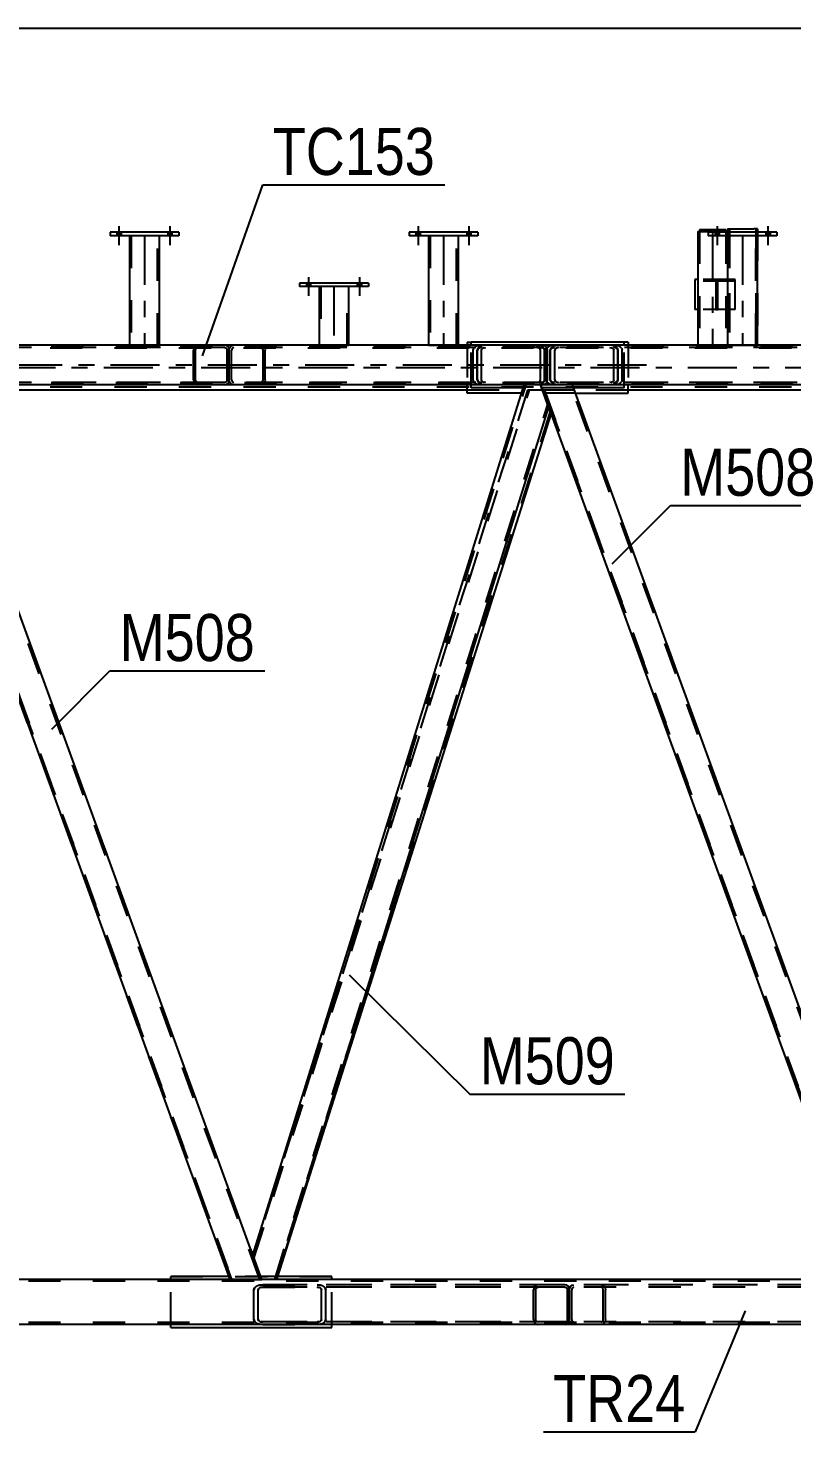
# Model space of a CAD drawing. Header units: millimetres. Extents: x -808 to 381, y -747 to 94.
# Drawn here: x 33.7 to 80.1, y -64.9 to 20.5 of the extents above; entities that cross this region are included whole.
import ezdxf

# ---------------------------------------------------------------- set-up
doc = ezdxf.new("R2010")
doc.units = ezdxf.units.MM
doc.linetypes.add('DXK_LINE_DOT2', pattern=[3.9198, 1.9599, -1.9599])
doc.linetypes.add('DXK_LINE_DOT3', pattern=[5.9187, 2.979, -0.9799, 0.9799, -0.9799])
doc.styles.add('Arial Narrow', font='ARIALN.TTF', dxfattribs={"height": 0.2})

# ---------------------------------------------------------------- blocks, each defined once
blk = doc.blocks.new('Part-232923327-56430 - 56149')
at = {"color": 2, "linetype": 'Continuous'}
for p, q in [((47.352, -54.139), (63.853, -1.2)), ((64.847, -1.2), (65.214, -2.21)), ((48.796, -55.616), (65.337, -2.548)), ((65.337, -2.548), (65.214, -2.21)), ((47.89, -55.616), (47.352, -54.139))]:
    blk.add_line(p, q, dxfattribs=at)
at = {"color": 7, "linetype": 'DXK_LINE_DOT2'}
for p, q in [((47.414, -54.308), (63.967, -1.2)), ((64.847, -1.2), (63.853, -1.2)), ((48.682, -55.616), (65.276, -2.379)), ((65.337, -2.548), (65.261, -2.34)), ((48.796, -55.616), (47.89, -55.616))]:
    blk.add_line(p, q, dxfattribs=at)
blk = doc.blocks.new('Part-232923327-142300 - 56149')
at = {"color": 2, "linetype": 'Continuous'}
for p, q in [((42.85, 8.074), (38.668, 8.074)), ((38.668, 8.074), (38.668, 7.856)), ((42.85, 7.856), (38.668, 7.856)), ((42.85, 8.074), (42.85, 7.856))]:
    blk.add_line(p, q, dxfattribs=at)
blk = doc.blocks.new('Part-232923327-56379 - 56149')
at = {"color": 7, "linetype": 'DXK_LINE_DOT2'}
for p, q in [((65.228, 1.022), (65.188, 0.91)), ((65.188, -0.908), (65.188, 0.91)), ((65.453, 0.91), (65.473, 0.966)), ((65.453, -0.908), (65.453, 0.91)), ((65.705, 1.2), (65.515, 1.179)), ((65.616, 1.045), (65.717, 1.056)), ((65.717, 1.201), (65.705, 1.2)), ((69.919, 1.201), (65.717, 1.201)), ((103.273, 1.056), (65.717, 1.056)), ((69.19, 1.183), (69.026, 1.201)), ((69.026, 1.056), (69.127, 1.045)), ((69.229, 1.179), (69.19, 1.183)), ((69.271, 0.966), (69.291, 0.91)), ((69.291, -0.908), (69.291, 0.91)), ((69.555, 0.91), (69.515, 1.022)), ((69.555, -0.908), (69.555, 0.91)), ((78.031, 1.201), (76.213, 1.201)), ((103.273, 1.201), (84.884, 1.201)), ((99.435, 0.91), (99.475, 1.022)), ((99.435, -0.908), (99.435, 0.91)), ((99.72, 0.966), (99.7, 0.91)), ((99.7, -0.908), (99.7, 0.91)), ((99.762, 1.179), (99.964, 1.201)), ((99.964, 1.056), (99.863, 1.045)), ((103.273, 1.201), (103.437, 1.183)), ((103.374, 1.045), (103.273, 1.056)), ((103.437, 1.183), (103.475, 1.179)), ((103.537, 0.91), (103.517, 0.966)), ((103.537, -0.908), (103.537, 0.91)), ((103.762, 1.022), (103.802, 0.91)), ((103.802, -0.908), (103.802, 0.91)), ((65.188, -0.908), (65.228, -1.019)), ((65.473, -0.963), (65.453, -0.908)), ((65.515, -1.177), (65.717, -1.199)), ((65.717, -1.053), (65.616, -1.042)), ((103.273, -1.053), (65.717, -1.053)), ((103.273, -1.199), (65.717, -1.199)), ((69.127, -1.042), (69.026, -1.053)), ((69.026, -1.199), (69.229, -1.177)), ((69.291, -0.908), (69.271, -0.963)), ((69.515, -1.019), (69.555, -0.908)), ((99.475, -1.019), (99.435, -0.908)), ((99.7, -0.908), (99.72, -0.963)), ((99.964, -1.199), (99.762, -1.177)), ((99.863, -1.042), (99.964, -1.053)), ((103.273, -1.053), (103.374, -1.042)), ((103.475, -1.177), (103.273, -1.199)), ((103.517, -0.963), (103.537, -0.908)), ((103.802, -0.908), (103.762, -1.019))]:
    blk.add_line(p, q, dxfattribs=at)
at = {"color": 2, "linetype": 'Continuous'}
for p, q in [((76.213, 1.201), (69.919, 1.201)), ((84.884, 1.201), (78.031, 1.201))]:
    blk.add_line(p, q, dxfattribs=at)
at = {"color": 7, "linetype": 'DXK_LINE_DOT2'}
for centre, radius, start, end in [((65.597, 0.691), 0.495, 99.51817, 138.06374), ((65.657, 0.801), 0.248, 99.51817, 138.06374), ((69.086, 0.801), 0.248, 41.93627, 80.48185), ((69.147, 0.691), 0.495, 41.93627, 80.48185), ((99.844, 0.691), 0.495, 99.51817, 138.06374), ((99.904, 0.801), 0.248, 99.51817, 138.06374), ((103.333, 0.801), 0.248, 41.93628, 80.48185), ((103.393, 0.691), 0.495, 41.93628, 80.48185), ((65.597, -0.688), 0.495, 221.93627, 260.48185), ((65.657, -0.798), 0.248, 221.93627, 260.48185), ((69.086, -0.798), 0.248, 279.51817, 318.06374), ((69.147, -0.688), 0.495, 279.51817, 318.06374), ((99.844, -0.688), 0.495, 221.93628, 260.48185), ((99.904, -0.798), 0.248, 221.93628, 260.48185), ((103.333, -0.798), 0.248, 279.51817, 318.06374), ((103.393, -0.688), 0.495, 279.51817, 318.06374)]:
    blk.add_arc(centre, radius, start, end, dxfattribs=at)
blk = doc.blocks.new('Part-232923327-56381 - 56149')
at = {"color": 7, "linetype": 'DXK_LINE_DOT2'}
for p, q in [((26.531, 1.022), (26.491, 0.91)), ((26.491, -0.908), (26.491, 0.91)), ((26.755, 0.91), (26.776, 0.966)), ((26.755, -0.908), (26.755, 0.91)), ((27.008, 1.2), (26.818, 1.179)), ((26.919, 1.045), (27.02, 1.056)), ((27.02, 1.201), (27.008, 1.2)), ((31.222, 1.201), (27.02, 1.201)), ((64.575, 1.056), (27.02, 1.056)), ((30.493, 1.183), (30.329, 1.201)), ((30.329, 1.056), (30.43, 1.045)), ((30.531, 1.179), (30.493, 1.183)), ((30.573, 0.966), (30.593, 0.91)), ((30.593, -0.908), (30.593, 0.91)), ((30.858, 0.91), (30.818, 1.022)), ((30.858, -0.908), (30.858, 0.91)), ((41.668, 1.201), (39.85, 1.201)), ((64.575, 1.201), (46.187, 1.201)), ((60.738, 0.91), (60.778, 1.022)), ((60.738, -0.908), (60.738, 0.91)), ((61.022, 0.966), (61.002, 0.91)), ((61.002, -0.908), (61.002, 0.91)), ((61.064, 1.179), (61.267, 1.201)), ((61.267, 1.056), (61.166, 1.045)), ((64.575, 1.201), (64.778, 1.179)), ((64.677, 1.045), (64.575, 1.056)), ((64.84, 0.91), (64.82, 0.966)), ((64.84, -0.908), (64.84, 0.91)), ((65.064, 1.022), (65.105, 0.91)), ((65.105, -0.908), (65.105, 0.91)), ((26.491, -0.908), (26.531, -1.019)), ((26.776, -0.963), (26.755, -0.908)), ((26.818, -1.177), (27.02, -1.199)), ((27.02, -1.053), (26.919, -1.042)), ((64.575, -1.053), (27.02, -1.053)), ((64.575, -1.199), (27.02, -1.199)), ((30.43, -1.042), (30.329, -1.053)), ((30.329, -1.199), (30.531, -1.177)), ((30.593, -0.908), (30.573, -0.963)), ((30.818, -1.019), (30.858, -0.908)), ((60.778, -1.019), (60.738, -0.908)), ((61.002, -0.908), (61.022, -0.963)), ((61.267, -1.199), (61.064, -1.177)), ((61.166, -1.042), (61.267, -1.053)), ((64.575, -1.053), (64.677, -1.042)), ((64.778, -1.177), (64.575, -1.199)), ((64.82, -0.963), (64.84, -0.908)), ((65.105, -0.908), (65.064, -1.019))]:
    blk.add_line(p, q, dxfattribs=at)
at = {"color": 2, "linetype": 'Continuous'}
for p, q in [((39.85, 1.201), (31.222, 1.201)), ((46.187, 1.201), (41.668, 1.201))]:
    blk.add_line(p, q, dxfattribs=at)
at = {"color": 7, "linetype": 'DXK_LINE_DOT3'}
blk.add_line((71.276, 0.001), (20.32, 0.001), dxfattribs=at)
at = {"color": 7, "linetype": 'DXK_LINE_DOT2'}
for centre, radius, start, end in [((26.899, 0.691), 0.495, 99.51817, 138.06374), ((26.96, 0.801), 0.248, 99.51817, 138.06374), ((30.389, 0.801), 0.248, 41.93627, 80.48185), ((30.449, 0.691), 0.495, 41.93627, 80.48185), ((61.146, 0.691), 0.495, 99.51817, 138.06374), ((61.207, 0.801), 0.248, 99.51817, 138.06374), ((64.636, 0.801), 0.248, 41.93628, 80.48185), ((64.696, 0.691), 0.495, 41.93628, 80.48185), ((26.899, -0.688), 0.495, 221.93627, 260.48185), ((26.96, -0.798), 0.248, 221.93627, 260.48185), ((30.389, -0.798), 0.248, 279.51817, 318.06374), ((30.449, -0.688), 0.495, 279.51817, 318.06374), ((61.146, -0.688), 0.495, 221.93628, 260.48185), ((61.207, -0.798), 0.248, 221.93628, 260.48185), ((64.636, -0.798), 0.248, 279.51817, 318.06374), ((64.696, -0.688), 0.495, 279.51817, 318.06374)]:
    blk.add_arc(centre, radius, start, end, dxfattribs=at)
blk = doc.blocks.new('Part-232923327-56382 - 56149')
at = {"color": 7, "linetype": 'DXK_LINE_DOT2'}
for p, q in [((45.922, 0.91), (45.942, 1.022)), ((45.922, -0.908), (45.922, 0.91)), ((45.942, 1.022), (45.999, 1.116)), ((45.999, 1.116), (46.085, 1.179)), ((46.064, 0.966), (46.054, 0.91)), ((46.054, -0.908), (46.054, 0.91)), ((46.093, 1.013), (46.064, 0.966)), ((46.18, 1.2), (46.085, 1.179)), ((46.136, 1.045), (46.093, 1.013)), ((46.187, 1.056), (46.136, 1.045)), ((64.824, 1.056), (46.187, 1.056)), ((47.841, 1.201), (47.942, 1.179)), ((47.891, 1.045), (47.841, 1.056)), ((47.934, 1.013), (47.891, 1.045)), ((47.963, 0.966), (47.934, 1.013)), ((47.942, 1.179), (48.028, 1.116)), ((47.973, 0.91), (47.963, 0.966)), ((47.973, -0.908), (47.973, 0.91)), ((48.028, 1.116), (48.085, 1.022)), ((48.085, 1.022), (48.105, 0.91)), ((48.105, -0.908), (48.105, 0.91)), ((59.85, 1.201), (58.031, 1.201)), ((64.824, 1.201), (60.622, 1.201)), ((61.026, 1.022), (60.986, 0.91)), ((60.986, -0.908), (60.986, 0.91)), ((61.25, 0.91), (61.271, 0.966)), ((61.25, -0.908), (61.25, 0.91)), ((61.503, 1.2), (61.313, 1.179)), ((61.414, 1.045), (61.515, 1.056)), ((61.515, 1.201), (61.503, 1.2)), ((64.988, 1.183), (64.824, 1.201)), ((64.824, 1.056), (64.925, 1.045)), ((65.026, 1.179), (64.988, 1.183)), ((65.188, 1.12), (65.026, 1.179)), ((65.068, 0.966), (65.088, 0.91)), ((65.088, -0.908), (65.088, 0.91)), ((65.188, 1.12), (65.188, -1.117)), ((65.193, 1.116), (65.188, 1.12)), ((65.25, 1.022), (65.193, 1.116)), ((65.271, 0.91), (65.25, 1.022)), ((65.271, -0.908), (65.271, 0.91)), ((45.942, -1.019), (45.922, -0.908)), ((45.999, -1.113), (45.942, -1.019)), ((46.085, -1.177), (45.999, -1.113)), ((46.054, -0.908), (46.064, -0.963)), ((46.064, -0.963), (46.093, -1.011)), ((46.187, -1.199), (46.085, -1.177)), ((46.093, -1.011), (46.136, -1.042)), ((46.136, -1.042), (46.187, -1.053)), ((64.824, -1.053), (46.187, -1.053)), ((64.824, -1.199), (46.187, -1.199)), ((47.841, -1.053), (47.891, -1.042)), ((47.942, -1.177), (47.841, -1.199)), ((47.891, -1.042), (47.934, -1.011)), ((47.934, -1.011), (47.963, -0.963)), ((48.028, -1.113), (47.942, -1.177)), ((47.963, -0.963), (47.973, -0.908)), ((48.085, -1.019), (48.028, -1.113)), ((48.105, -0.908), (48.085, -1.019)), ((60.986, -0.908), (61.026, -1.019)), ((61.271, -0.963), (61.25, -0.908)), ((61.313, -1.177), (61.515, -1.199)), ((61.515, -1.053), (61.414, -1.042)), ((64.925, -1.042), (64.824, -1.053)), ((64.824, -1.199), (65.026, -1.177)), ((65.026, -1.177), (65.188, -1.117)), ((65.088, -0.908), (65.068, -0.963)), ((65.188, -1.117), (65.193, -1.113)), ((65.193, -1.113), (65.25, -1.019)), ((65.25, -1.019), (65.271, -0.908))]:
    blk.add_line(p, q, dxfattribs=at)
at = {"color": 2, "linetype": 'Continuous'}
for p, q in [((46.187, 1.201), (46.18, 1.2)), ((58.031, 1.201), (46.187, 1.201)), ((60.622, 1.201), (59.85, 1.201))]:
    blk.add_line(p, q, dxfattribs=at)
at = {"color": 7, "linetype": 'DXK_LINE_DOT2'}
for centre, radius, start, end in [((61.394, 0.691), 0.495, 99.51817, 138.06374), ((61.455, 0.801), 0.248, 99.51817, 138.06374), ((64.884, 0.801), 0.248, 41.93628, 80.48186), ((61.394, -0.688), 0.495, 221.93628, 260.48186), ((61.455, -0.798), 0.248, 221.93628, 260.48186), ((64.884, -0.798), 0.248, 279.51817, 318.06374)]:
    blk.add_arc(centre, radius, start, end, dxfattribs=at)
blk = doc.blocks.new('Part-232923327-56395 - 56149')
at = {"color": 7, "linetype": 'DXK_LINE_DOT2'}
for p, q in [((47.46, -56.123), (47.42, -56.235)), ((47.42, -58.053), (47.42, -56.235)), ((47.684, -56.235), (47.704, -56.179)), ((47.684, -58.053), (47.684, -56.235)), ((47.949, -55.944), (47.746, -55.966)), ((47.848, -56.1), (47.949, -56.089)), ((85.122, -55.944), (47.949, -55.944)), ((81.947, -55.944), (47.949, -55.944)), ((85.122, -56.089), (47.949, -56.089)), ((51.46, -55.966), (51.257, -55.944)), ((51.257, -56.089), (51.359, -56.1)), ((51.502, -56.179), (51.522, -56.235)), ((51.522, -58.053), (51.522, -56.235)), ((51.787, -56.235), (51.747, -56.123)), ((51.787, -58.053), (51.787, -56.235)), ((81.418, -56.235), (81.458, -56.123)), ((81.418, -58.053), (81.418, -56.235)), ((81.702, -56.179), (81.682, -56.235)), ((81.682, -58.053), (81.682, -56.235)), ((81.744, -55.966), (81.947, -55.944)), ((81.947, -56.089), (81.846, -56.1)), ((85.122, -55.944), (81.947, -55.944)), ((85.122, -58.344), (85.122, -55.944)), ((47.42, -58.053), (47.46, -58.164)), ((47.704, -58.108), (47.684, -58.053)), ((51.522, -58.053), (51.502, -58.108)), ((51.747, -58.164), (51.787, -58.053)), ((81.458, -58.164), (81.418, -58.053)), ((81.682, -58.053), (81.702, -58.108)), ((47.746, -58.322), (47.949, -58.344)), ((47.949, -58.198), (47.848, -58.187)), ((85.122, -58.198), (47.949, -58.198)), ((85.122, -58.344), (47.949, -58.344)), ((51.359, -58.187), (51.257, -58.198)), ((51.257, -58.344), (51.46, -58.322)), ((81.947, -58.344), (81.744, -58.322)), ((81.846, -58.187), (81.947, -58.198)), ((81.947, -58.198), (85.122, -58.198))]:
    blk.add_line(p, q, dxfattribs=at)
for centre, radius, start, end in [((47.828, -56.454), 0.495, 99.51817, 138.06374), ((47.889, -56.344), 0.248, 99.51817, 138.06374), ((51.318, -56.344), 0.248, 41.93627, 80.48185), ((51.378, -56.454), 0.495, 41.93627, 80.48185), ((81.826, -56.454), 0.495, 99.51817, 138.06374), ((81.887, -56.344), 0.248, 99.51817, 138.06374), ((47.828, -57.833), 0.495, 221.93627, 260.48185), ((47.889, -57.943), 0.248, 221.93627, 260.48185), ((51.318, -57.943), 0.248, 279.51817, 318.06374), ((51.378, -57.833), 0.495, 279.51817, 318.06374), ((81.826, -57.833), 0.495, 221.93627, 260.48185), ((81.887, -57.943), 0.248, 221.93627, 260.48185)]:
    blk.add_arc(centre, radius, start, end, dxfattribs=at)
blk = doc.blocks.new('Part-232923327-56396 - 56149')
at = {"color": 7, "linetype": 'DXK_LINE_DOT2'}
for p, q in [((66.602, -56.235), (66.622, -56.123)), ((66.602, -58.053), (66.602, -56.235)), ((66.622, -56.123), (66.68, -56.029)), ((66.68, -56.029), (66.765, -55.966)), ((66.744, -56.179), (66.734, -56.235)), ((66.734, -58.053), (66.734, -56.235)), ((66.773, -56.132), (66.744, -56.179)), ((66.765, -55.966), (66.867, -55.944)), ((66.816, -56.1), (66.773, -56.132)), ((66.867, -56.089), (66.816, -56.1)), ((81.947, -55.944), (66.867, -55.944)), ((85.122, -56.089), (66.867, -56.089)), ((85.122, -55.944), (68.521, -55.944)), ((68.521, -55.944), (68.622, -55.966)), ((68.572, -56.1), (68.521, -56.089)), ((68.614, -56.132), (68.572, -56.1)), ((68.643, -56.179), (68.614, -56.132)), ((68.622, -55.966), (68.708, -56.029)), ((68.653, -56.235), (68.643, -56.179)), ((68.653, -58.053), (68.653, -56.235)), ((68.708, -56.029), (68.765, -56.123)), ((68.765, -56.123), (68.786, -56.235)), ((68.786, -58.053), (68.786, -56.235)), ((81.457, -56.123), (81.417, -56.235)), ((81.417, -58.053), (81.417, -56.235)), ((81.682, -56.235), (81.702, -56.179)), ((81.682, -58.053), (81.682, -56.235)), ((81.947, -55.944), (81.744, -55.966)), ((81.845, -56.1), (81.947, -56.089)), ((81.947, -56.089), (85.122, -56.089)), ((85.122, -58.344), (85.122, -55.944)), ((66.622, -58.164), (66.602, -58.053)), ((66.734, -58.053), (66.744, -58.108)), ((68.643, -58.108), (68.653, -58.053)), ((68.786, -58.053), (68.765, -58.164)), ((81.417, -58.053), (81.457, -58.164)), ((81.702, -58.108), (81.682, -58.053)), ((66.68, -58.258), (66.622, -58.164)), ((66.765, -58.322), (66.68, -58.258)), ((66.744, -58.108), (66.773, -58.156)), ((66.867, -58.344), (66.765, -58.322)), ((66.773, -58.156), (66.816, -58.187)), ((66.816, -58.187), (66.867, -58.198)), ((85.122, -58.198), (66.867, -58.198)), ((85.122, -58.344), (66.867, -58.344)), ((68.521, -58.198), (68.572, -58.187)), ((68.622, -58.322), (68.521, -58.344)), ((68.572, -58.187), (68.614, -58.156)), ((68.614, -58.156), (68.643, -58.108)), ((68.708, -58.258), (68.622, -58.322)), ((68.765, -58.164), (68.708, -58.258)), ((81.744, -58.322), (81.947, -58.344)), ((81.947, -58.198), (81.845, -58.187)), ((81.947, -58.344), (85.122, -58.344))]:
    blk.add_line(p, q, dxfattribs=at)
for centre, radius, start, end in [((81.826, -56.454), 0.495, 99.51817, 138.06374), ((81.886, -56.344), 0.248, 99.51817, 138.06374), ((81.826, -57.833), 0.495, 221.93627, 260.48185), ((81.886, -57.943), 0.248, 221.93627, 260.48185)]:
    blk.add_arc(centre, radius, start, end, dxfattribs=at)
blk = doc.blocks.new('Part-232923327-56404 - 56149')
at = {"color": 7, "linetype": 'DXK_LINE_DOT2'}
for p, q in [((66.9, -1.526), (64.965, -1.526)), ((64.965, -1.526), (84.653, -55.617)), ((65.081, -1.526), (84.769, -55.617)), ((86.471, -55.617), (66.784, -1.526)), ((86.587, -55.617), (66.9, -1.526)), ((84.653, -55.617), (86.587, -55.617))]:
    blk.add_line(p, q, dxfattribs=at)
blk = doc.blocks.new('Part-232923327-56405 - 56149')
at = {"color": 7, "linetype": 'DXK_LINE_DOT2'}
for p, q in [((28.203, -1.526), (26.268, -1.526)), ((26.268, -1.526), (45.955, -55.617)), ((26.384, -1.526), (46.071, -55.617)), ((47.774, -55.617), (28.086, -1.526)), ((47.89, -55.617), (28.203, -1.526)), ((45.955, -55.617), (47.89, -55.617))]:
    blk.add_line(p, q, dxfattribs=at)
blk = doc.blocks.new('Part-232923327-142299 - 56149')
at = {"color": 2, "linetype": 'Continuous'}
for p, q in [((39.85, 7.856), (39.85, 1.2)), ((41.668, 1.2), (41.668, 7.856))]:
    blk.add_line(p, q, dxfattribs=at)
at = {"color": 7, "linetype": 'DXK_LINE_DOT2'}
for p, q in [((41.668, 7.856), (39.85, 7.856)), ((39.959, 7.856), (39.959, 1.2)), ((41.559, 1.2), (41.559, 7.856)), ((39.85, 1.2), (41.668, 1.2))]:
    blk.add_line(p, q, dxfattribs=at)
at = {"color": 7, "linetype": 'DXK_LINE_DOT3'}
blk.add_line((40.759, 7.856), (40.759, 1.2), dxfattribs=at)
blk = doc.blocks.new('Part-232923327-56411 - 56149')
at = {"color": 7, "linetype": 'DXK_LINE_DOT2'}
for p, q in [((64.05, -1.526), (47.36, -54.16)), ((47.421, -54.328), (64.164, -1.526)), ((64.965, -1.526), (64.05, -1.526)), ((65.495, -2.983), (64.965, -1.526)), ((65.434, -2.815), (48.691, -55.617)), ((47.89, -55.617), (47.36, -54.16)), ((48.805, -55.617), (48.863, -55.435)), ((48.805, -55.617), (47.89, -55.617))]:
    blk.add_line(p, q, dxfattribs=at)
at = {"color": 2, "linetype": 'Continuous'}
blk.add_line((48.863, -55.435), (65.495, -2.983), dxfattribs=at)
blk = doc.blocks.new('Part-232923327-56422 - 56149')
at = {"color": 7, "linetype": 'DXK_LINE_DOT2'}
for p, q in [((66.781, -1.2), (64.847, -1.2)), ((65.337, -2.548), (64.847, -1.2)), ((84.769, -55.616), (64.963, -1.2)), ((86.471, -55.616), (66.665, -1.2)), ((86.587, -55.616), (86.05, -54.139)), ((84.652, -55.616), (86.587, -55.616))]:
    blk.add_line(p, q, dxfattribs=at)
at = {"color": 2, "linetype": 'Continuous'}
for p, q in [((86.05, -54.139), (66.781, -1.2)), ((84.652, -55.616), (65.337, -2.548))]:
    blk.add_line(p, q, dxfattribs=at)
blk = doc.blocks.new('Part-232923327-56423 - 56149')
at = {"color": 2, "linetype": 'Continuous'}
for p, q in [((26.149, -1.2), (45.955, -55.616)), ((47.352, -54.139), (28.084, -1.2))]:
    blk.add_line(p, q, dxfattribs=at)
at = {"color": 7, "linetype": 'DXK_LINE_DOT2'}
for p, q in [((28.084, -1.2), (26.149, -1.2)), ((46.071, -55.616), (26.265, -1.2)), ((47.774, -55.616), (27.968, -1.2)), ((47.89, -55.616), (47.352, -54.139)), ((45.955, -55.616), (47.89, -55.616))]:
    blk.add_line(p, q, dxfattribs=at)
blk = doc.blocks.new('Part-232923327-56435 - 56149')
at = {"color": 7, "linetype": 'DXK_LINE_DOT2'}
for p, q in [((303.255, 1.201), (13.524, 1.201)), ((303.528, 1.019), (13.524, 1.02)), ((301.434, 1.201), (21.668, 1.201)), ((303.528, -1.344), (13.524, -1.344)), ((70.167, -1.526), (60.374, -1.526))]:
    blk.add_line(p, q, dxfattribs=at)
at = {"color": 7, "linetype": 'DXK_LINE_DOT3'}
blk.add_line((313.528, -0.162), (13.524, -0.162), dxfattribs=at)
at = {"color": 2, "linetype": 'Continuous'}
for p, q in [((60.374, -1.526), (31.47, -1.526)), ((99.071, -1.526), (70.167, -1.526))]:
    blk.add_line(p, q, dxfattribs=at)
blk = doc.blocks.new('Part-232923327-142304 - 56149')
at = {"color": 2, "linetype": 'Continuous'}
for p, q in [((61.031, 8.074), (56.85, 8.074)), ((56.85, 8.074), (56.85, 7.856)), ((61.031, 7.856), (56.85, 7.856)), ((61.031, 8.074), (61.031, 7.856))]:
    blk.add_line(p, q, dxfattribs=at)
blk = doc.blocks.new('Part-232923327-56440 - 56149')
at = {"color": 7, "linetype": 'DXK_LINE_DOT2'}
for p, q in [((26.739, 0.91), (26.779, 1.022)), ((26.739, -0.908), (26.739, 0.91)), ((27.024, 0.966), (27.004, 0.91)), ((27.004, -0.908), (27.004, 0.91)), ((27.066, 1.179), (27.268, 1.201)), ((27.268, 1.056), (27.167, 1.045)), ((45.657, 1.201), (27.268, 1.201)), ((45.657, 1.056), (27.268, 1.056)), ((30.577, 1.201), (30.779, 1.179)), ((30.678, 1.045), (30.577, 1.056)), ((30.842, 0.91), (30.821, 0.966)), ((30.842, -0.908), (30.842, 0.91)), ((31.066, 1.022), (31.106, 0.91)), ((31.106, -0.908), (31.106, 0.91)), ((43.758, 1.022), (43.738, 0.91)), ((43.738, -0.908), (43.738, 0.91)), ((43.816, 1.116), (43.758, 1.022)), ((43.902, 1.179), (43.816, 1.116)), ((43.871, 0.91), (43.881, 0.966)), ((43.871, -0.908), (43.871, 0.91)), ((43.881, 0.966), (43.909, 1.013)), ((44.003, 1.201), (43.902, 1.179)), ((43.909, 1.013), (43.952, 1.045)), ((43.952, 1.045), (44.003, 1.056)), ((45.758, 1.179), (45.657, 1.201)), ((45.657, 1.056), (45.708, 1.045)), ((45.708, 1.045), (45.751, 1.013)), ((45.751, 1.013), (45.779, 0.966)), ((45.844, 1.116), (45.758, 1.179)), ((45.779, 0.966), (45.79, 0.91)), ((45.79, -0.908), (45.79, 0.91)), ((45.902, 1.022), (45.844, 1.116)), ((45.922, 0.91), (45.902, 1.022)), ((45.922, -0.908), (45.922, 0.91)), ((26.779, -1.019), (26.739, -0.908)), ((27.004, -0.908), (27.024, -0.963)), ((27.268, -1.199), (27.066, -1.177)), ((27.167, -1.042), (27.268, -1.053)), ((45.657, -1.053), (27.268, -1.053)), ((45.657, -1.199), (27.268, -1.199)), ((30.577, -1.053), (30.678, -1.042)), ((30.779, -1.177), (30.577, -1.199)), ((30.821, -0.963), (30.842, -0.908)), ((31.106, -0.908), (31.066, -1.019)), ((43.738, -0.908), (43.758, -1.019)), ((43.758, -1.019), (43.816, -1.113)), ((43.816, -1.113), (43.902, -1.177)), ((43.881, -0.963), (43.871, -0.908)), ((43.909, -1.011), (43.881, -0.963)), ((43.902, -1.177), (44.003, -1.199)), ((43.952, -1.042), (43.909, -1.011)), ((44.003, -1.053), (43.952, -1.042)), ((45.708, -1.042), (45.657, -1.053)), ((45.657, -1.199), (45.758, -1.177)), ((45.751, -1.011), (45.708, -1.042)), ((45.779, -0.963), (45.751, -1.011)), ((45.758, -1.177), (45.844, -1.113)), ((45.79, -0.908), (45.779, -0.963)), ((45.844, -1.113), (45.902, -1.019)), ((45.902, -1.019), (45.922, -0.908))]:
    blk.add_line(p, q, dxfattribs=at)
for centre, radius, start, end in [((27.148, 0.691), 0.495, 99.51817, 138.06374), ((27.208, 0.801), 0.248, 99.51817, 138.06374), ((30.637, 0.801), 0.248, 41.93628, 80.48185), ((30.698, 0.691), 0.495, 41.93628, 80.48185), ((27.148, -0.688), 0.495, 221.93628, 260.48185), ((27.208, -0.798), 0.248, 221.93628, 260.48185), ((30.637, -0.798), 0.248, 279.51817, 318.06374), ((30.698, -0.688), 0.495, 279.51817, 318.06374)]:
    blk.add_arc(centre, radius, start, end, dxfattribs=at)
blk = doc.blocks.new('Part-232923327-56441 - 56149')
at = {"color": 7, "linetype": 'DXK_LINE_DOT2'}
for p, q in [((65.436, 0.91), (65.477, 1.022)), ((65.436, -0.908), (65.436, 0.91)), ((65.721, 0.966), (65.701, 0.91)), ((65.701, -0.908), (65.701, 0.91)), ((65.763, 1.179), (65.966, 1.201)), ((65.966, 1.056), (65.865, 1.045)), ((84.355, 1.201), (65.966, 1.201)), ((84.355, 1.056), (65.966, 1.056)), ((69.274, 1.201), (69.477, 1.179)), ((69.376, 1.045), (69.274, 1.056)), ((69.539, 0.91), (69.519, 0.966)), ((69.539, -0.908), (69.539, 0.91)), ((69.763, 1.022), (69.804, 0.91)), ((69.804, -0.908), (69.804, 0.91)), ((82.456, 1.022), (82.436, 0.91)), ((82.436, -0.908), (82.436, 0.91)), ((82.513, 1.116), (82.456, 1.022)), ((82.599, 1.179), (82.513, 1.116)), ((82.568, 0.91), (82.578, 0.966)), ((82.568, -0.908), (82.568, 0.91)), ((82.578, 0.966), (82.607, 1.013)), ((82.7, 1.201), (82.599, 1.179)), ((82.607, 1.013), (82.65, 1.045)), ((82.65, 1.045), (82.7, 1.056)), ((84.456, 1.179), (84.355, 1.201)), ((84.355, 1.056), (84.405, 1.045)), ((84.405, 1.045), (84.448, 1.013)), ((84.448, 1.013), (84.477, 0.966)), ((84.542, 1.116), (84.456, 1.179)), ((84.477, 0.966), (84.487, 0.91)), ((84.487, -0.908), (84.487, 0.91)), ((84.599, 1.022), (84.542, 1.116)), ((84.619, 0.91), (84.599, 1.022)), ((84.619, -0.908), (84.619, 0.91)), ((65.477, -1.019), (65.436, -0.908)), ((65.701, -0.908), (65.721, -0.963)), ((65.966, -1.199), (65.763, -1.177)), ((65.865, -1.042), (65.966, -1.053)), ((84.355, -1.053), (65.966, -1.053)), ((84.355, -1.199), (65.966, -1.199)), ((69.274, -1.053), (69.376, -1.042)), ((69.477, -1.177), (69.274, -1.199)), ((69.519, -0.963), (69.539, -0.908)), ((69.804, -0.908), (69.763, -1.019)), ((82.436, -0.908), (82.456, -1.019)), ((82.456, -1.019), (82.513, -1.113)), ((82.513, -1.113), (82.599, -1.177)), ((82.578, -0.963), (82.568, -0.908)), ((82.607, -1.011), (82.578, -0.963)), ((82.599, -1.177), (82.7, -1.199)), ((82.65, -1.042), (82.607, -1.011)), ((82.7, -1.053), (82.65, -1.042)), ((84.405, -1.042), (84.355, -1.053)), ((84.355, -1.199), (84.456, -1.177)), ((84.448, -1.011), (84.405, -1.042)), ((84.477, -0.963), (84.448, -1.011)), ((84.456, -1.177), (84.542, -1.113)), ((84.487, -0.908), (84.477, -0.963)), ((84.542, -1.113), (84.599, -1.019)), ((84.599, -1.019), (84.619, -0.908))]:
    blk.add_line(p, q, dxfattribs=at)
for centre, radius, start, end in [((65.845, 0.691), 0.495, 99.51817, 138.06374), ((65.905, 0.801), 0.248, 99.51817, 138.06374), ((69.335, 0.801), 0.248, 41.93628, 80.48185), ((69.395, 0.691), 0.495, 41.93628, 80.48185), ((65.845, -0.688), 0.495, 221.93628, 260.48185), ((65.905, -0.798), 0.248, 221.93628, 260.48185), ((69.335, -0.798), 0.248, 279.51817, 318.06374), ((69.395, -0.688), 0.495, 279.51817, 318.06374)]:
    blk.add_arc(centre, radius, start, end, dxfattribs=at)
blk = doc.blocks.new('Part-232923327-142308 - 56149')
at = {"color": 2, "linetype": 'Continuous'}
for p, q in [((79.213, 8.074), (75.031, 8.074)), ((75.031, 8.074), (75.031, 7.856)), ((79.213, 7.856), (75.031, 7.856)), ((79.213, 8.074), (79.213, 7.856))]:
    blk.add_line(p, q, dxfattribs=at)
blk = doc.blocks.new('Bolt-232923327-142415 - 56149')
at = {"linetype": 'Continuous'}
for points in [[(50.864, 4.984), (50.61, 4.984), (50.61, 4.766), (50.864, 4.766)], [(50.864, 4.984), (50.61, 4.984), (50.61, 4.766), (50.864, 4.766)], [(53.955, 4.984), (53.701, 4.984), (53.701, 4.766), (53.955, 4.766)], [(53.955, 4.984), (53.701, 4.984), (53.701, 4.766), (53.955, 4.766)]]:
    blk.add_hatch(color=1, dxfattribs=at).paths.add_polyline_path(points)
at = {"color": 1, "linetype": 'Continuous'}
for p, q in [((50.737, 5.348), (50.737, 4.203)), ((50.737, 5.348), (50.737, 4.203)), ((53.828, 5.348), (53.828, 4.203)), ((53.828, 5.348), (53.828, 4.203)), ((50.61, 4.984), (50.61, 4.766)), ((50.61, 4.984), (50.61, 4.766)), ((50.864, 4.984), (50.864, 4.766)), ((50.864, 4.984), (50.864, 4.766)), ((53.701, 4.984), (53.701, 4.766)), ((53.701, 4.984), (53.701, 4.766)), ((53.955, 4.984), (53.955, 4.766)), ((53.955, 4.984), (53.955, 4.766))]:
    blk.add_line(p, q, dxfattribs=at)
blk = doc.blocks.new('Part-232923327-56453 - 56149')
at = {"color": 7, "linetype": 'DXK_LINE_DOT2'}
for p, q in [((47.419, -56.235), (47.459, -56.123)), ((47.419, -58.053), (47.419, -56.235)), ((47.704, -56.179), (47.684, -56.235)), ((47.684, -58.053), (47.684, -56.235)), ((47.746, -55.966), (47.949, -55.944)), ((47.949, -56.089), (47.847, -56.1)), ((66.337, -55.944), (47.949, -55.944)), ((47.949, -55.944), (51.257, -55.944)), ((66.337, -56.089), (47.949, -56.089)), ((47.949, -56.089), (51.257, -56.089)), ((51.257, -55.944), (51.46, -55.966)), ((51.358, -56.1), (51.257, -56.089)), ((51.522, -56.235), (51.502, -56.179)), ((51.522, -58.053), (51.522, -56.235)), ((51.746, -56.123), (51.786, -56.235)), ((51.786, -58.053), (51.786, -56.235)), ((64.439, -56.123), (64.418, -56.235)), ((64.418, -58.053), (64.418, -56.235)), ((64.496, -56.029), (64.439, -56.123)), ((64.582, -55.966), (64.496, -56.029)), ((64.551, -56.235), (64.561, -56.179)), ((64.551, -58.053), (64.551, -56.235)), ((64.561, -56.179), (64.589, -56.132)), ((64.683, -55.944), (64.582, -55.966)), ((64.589, -56.132), (64.632, -56.1)), ((64.632, -56.1), (64.683, -56.089)), ((66.439, -55.966), (66.337, -55.944)), ((66.337, -56.089), (66.388, -56.1)), ((66.388, -56.1), (66.431, -56.132)), ((66.431, -56.132), (66.46, -56.179)), ((66.524, -56.029), (66.439, -55.966)), ((66.46, -56.179), (66.47, -56.235)), ((66.47, -58.053), (66.47, -56.235)), ((66.582, -56.123), (66.524, -56.029)), ((66.602, -56.235), (66.582, -56.123)), ((66.602, -58.053), (66.602, -56.235)), ((47.459, -58.164), (47.419, -58.053)), ((47.684, -58.053), (47.704, -58.108)), ((51.502, -58.108), (51.522, -58.053)), ((51.786, -58.053), (51.746, -58.164)), ((64.418, -58.053), (64.439, -58.164)), ((64.561, -58.108), (64.551, -58.053)), ((66.47, -58.053), (66.46, -58.108)), ((66.582, -58.164), (66.602, -58.053)), ((47.949, -58.344), (47.746, -58.322)), ((47.847, -58.187), (47.949, -58.198)), ((66.337, -58.198), (47.949, -58.198)), ((66.337, -58.344), (47.949, -58.344)), ((47.949, -58.344), (51.257, -58.344)), ((51.257, -58.198), (51.358, -58.187)), ((51.46, -58.322), (51.257, -58.344)), ((64.439, -58.164), (64.496, -58.258)), ((64.496, -58.258), (64.582, -58.322)), ((64.589, -58.156), (64.561, -58.108)), ((64.582, -58.322), (64.683, -58.344)), ((64.632, -58.187), (64.589, -58.156)), ((64.683, -58.198), (64.632, -58.187)), ((66.388, -58.187), (66.337, -58.198)), ((66.337, -58.344), (66.439, -58.322)), ((66.431, -58.156), (66.388, -58.187)), ((66.46, -58.108), (66.431, -58.156)), ((66.439, -58.322), (66.524, -58.258)), ((66.524, -58.258), (66.582, -58.164))]:
    blk.add_line(p, q, dxfattribs=at)
for centre, radius, start, end in [((47.828, -56.454), 0.495, 99.51817, 138.06374), ((47.888, -56.344), 0.248, 99.51817, 138.06374), ((51.317, -56.344), 0.248, 41.93627, 80.48185), ((51.378, -56.454), 0.495, 41.93627, 80.48185), ((47.828, -57.833), 0.495, 221.93627, 260.48185), ((47.888, -57.943), 0.248, 221.93627, 260.48185), ((51.317, -57.943), 0.248, 279.51817, 318.06374), ((51.378, -57.833), 0.495, 279.51817, 318.06374)]:
    blk.add_arc(centre, radius, start, end, dxfattribs=at)
blk = doc.blocks.new('Part-232923327-56460 - 56149')
at = {"color": 2, "linetype": 'Continuous'}
for p, q in [((60.374, 1.383), (60.374, 1.201)), ((60.374, 1.383), (60.622, 1.383)), ((70.167, 1.383), (69.919, 1.383)), ((70.167, 1.383), (70.167, 1.201)), ((60.374, -1.708), (60.374, -1.2)), ((70.167, -1.708), (70.167, -1.2)), ((63.695, -1.708), (60.374, -1.708)), ((66.966, -1.708), (70.167, -1.708))]:
    blk.add_line(p, q, dxfattribs=at)
at = {"color": 7, "linetype": 'DXK_LINE_DOT2'}
for p, q in [((60.374, 1.201), (60.374, -1.2)), ((69.919, 1.383), (60.622, 1.383)), ((70.167, 1.201), (70.167, -1.2)), ((66.966, -1.708), (63.695, -1.708))]:
    blk.add_line(p, q, dxfattribs=at)
blk = doc.blocks.new('Part-232923327-56463 - 56149')
at = {"color": 2, "linetype": 'Continuous'}
for p, q in [((69.919, 1.383), (60.622, 1.383)), ((60.622, 1.2), (60.622, 1.383)), ((69.919, 1.2), (69.919, 1.383)), ((60.622, -1.38), (60.622, -1.2)), ((63.797, -1.38), (60.622, -1.38)), ((69.919, -1.38), (66.847, -1.38)), ((69.919, -1.38), (69.919, -1.2))]:
    blk.add_line(p, q, dxfattribs=at)
at = {"color": 7, "linetype": 'DXK_LINE_DOT2'}
for p, q in [((60.622, -1.2), (60.622, 1.2)), ((69.919, -1.2), (69.919, 1.2)), ((66.847, -1.38), (63.797, -1.38))]:
    blk.add_line(p, q, dxfattribs=at)
blk = doc.blocks.new('Part-232923327-142381 - 56149')
at = {"color": 2, "linetype": 'Continuous'}
for p, q in [((76.104, 8.221), (74.504, 8.221)), ((74.504, 8.221), (74.504, 8.112)), ((76.104, 8.221), (76.104, 8.112))]:
    blk.add_line(p, q, dxfattribs=at)
at = {"color": 7, "linetype": 'DXK_LINE_DOT2'}
blk.add_line((76.104, 8.112), (74.504, 8.112), dxfattribs=at)
blk = doc.blocks.new('Part-232923327-56477 - 56149')
at = {"color": 7, "linetype": 'DXK_LINE_DOT2'}
for p, q in [((42.357, -58.526), (42.357, -55.435)), ((42.357, -55.435), (52.15, -55.435)), ((52.15, -58.526), (52.15, -55.435)), ((42.357, -58.526), (52.15, -58.526))]:
    blk.add_line(p, q, dxfattribs=at)
blk = doc.blocks.new('Part-232923327-56478 - 56149')
at = {"color": 2, "linetype": 'Continuous'}
for p, q in [((42.356, -55.616), (42.356, -55.435)), ((45.889, -55.435), (42.356, -55.435)), ((52.15, -55.435), (48.853, -55.435)), ((52.15, -55.616), (52.15, -55.435)), ((42.356, -58.526), (42.356, -58.344)), ((42.356, -58.526), (52.15, -58.526)), ((52.15, -58.526), (52.15, -58.344))]:
    blk.add_line(p, q, dxfattribs=at)
at = {"color": 7, "linetype": 'DXK_LINE_DOT2'}
for p, q in [((48.853, -55.435), (45.889, -55.435)), ((42.356, -58.344), (42.356, -55.616)), ((52.15, -58.344), (52.15, -55.616))]:
    blk.add_line(p, q, dxfattribs=at)
blk = doc.blocks.new('Part-232923327-142303 - 56149')
at = {"color": 2, "linetype": 'Continuous'}
for p, q in [((58.031, 7.856), (58.031, 1.2)), ((59.85, 1.2), (59.85, 7.856))]:
    blk.add_line(p, q, dxfattribs=at)
at = {"color": 7, "linetype": 'DXK_LINE_DOT2'}
for p, q in [((59.85, 7.856), (58.031, 7.856)), ((58.141, 7.856), (58.141, 1.2)), ((59.741, 1.2), (59.741, 7.856)), ((58.031, 1.2), (59.85, 1.2))]:
    blk.add_line(p, q, dxfattribs=at)
at = {"color": 7, "linetype": 'DXK_LINE_DOT3'}
blk.add_line((58.941, 7.856), (58.941, 1.2), dxfattribs=at)
blk = doc.blocks.new('Bolt-232923327-142391 - 56149')
at = {"linetype": 'Continuous'}
for points in [[(57.522, 8.074), (57.268, 8.074), (57.268, 7.856), (57.522, 7.856)], [(57.522, 8.074), (57.268, 8.074), (57.268, 7.856), (57.522, 7.856)], [(60.613, 8.074), (60.359, 8.074), (60.359, 7.856), (60.613, 7.856)], [(60.613, 8.074), (60.359, 8.074), (60.359, 7.856), (60.613, 7.856)]]:
    blk.add_hatch(color=1, dxfattribs=at).paths.add_polyline_path(points)
at = {"color": 1, "linetype": 'Continuous'}
for p, q in [((57.268, 8.074), (57.268, 7.856)), ((57.268, 8.074), (57.268, 7.856)), ((57.395, 8.438), (57.395, 7.292)), ((57.395, 8.438), (57.395, 7.292)), ((57.522, 8.074), (57.522, 7.856)), ((57.522, 8.074), (57.522, 7.856)), ((60.359, 8.074), (60.359, 7.856)), ((60.359, 8.074), (60.359, 7.856)), ((60.486, 8.438), (60.486, 7.292)), ((60.486, 8.438), (60.486, 7.292)), ((60.613, 8.074), (60.613, 7.856)), ((60.613, 8.074), (60.613, 7.856))]:
    blk.add_line(p, q, dxfattribs=at)
blk = doc.blocks.new('Part-232923327-56523 - 56149')
at = {"color": 2, "linetype": 'Continuous'}
for p, q in [((303.601, 1.2), (13.524, 1.2)), ((303.601, -1.2), (13.524, -1.2))]:
    blk.add_line(p, q, dxfattribs=at)
at = {"color": 7, "linetype": 'DXK_LINE_DOT2'}
for p, q in [((303.601, 1.091), (13.524, 1.091)), ((303.601, -1.091), (13.524, -1.091))]:
    blk.add_line(p, q, dxfattribs=at)
blk = doc.blocks.new('Part-232923327-56524 - 56149')
at = {"color": 7, "linetype": 'DXK_LINE_DOT2'}
for p, q in [((325.733, -55.725), (18.16, -55.725)), ((325.733, -58.235), (18.16, -58.235))]:
    blk.add_line(p, q, dxfattribs=at)
at = {"color": 2, "linetype": 'Continuous'}
for p, q in [((325.733, -55.616), (19.978, -55.616)), ((325.733, -58.344), (19.978, -58.344))]:
    blk.add_line(p, q, dxfattribs=at)
blk = doc.blocks.new('Part-232923327-56525 - 56149')
at = {"color": 7, "linetype": 'DXK_LINE_DOT2'}
for p, q in [((325.733, -55.617), (21.063, -55.617)), ((325.733, -55.726), (21.063, -55.726)), ((325.733, -58.235), (21.063, -58.235)), ((325.733, -58.344), (42.356, -58.344)), ((52.15, -58.344), (42.356, -58.344))]:
    blk.add_line(p, q, dxfattribs=at)
at = {"color": 2, "linetype": 'Continuous'}
for p, q in [((42.356, -58.344), (22.881, -58.344)), ((81.054, -58.344), (52.15, -58.344))]:
    blk.add_line(p, q, dxfattribs=at)
blk = doc.blocks.new('Part-232923327-142380 - 56149')
at = {"color": 7, "linetype": 'DXK_LINE_DOT2'}
for p, q in [((75.61, 5.094), (75.501, 5.094)), ((75.501, 5.094), (75.501, 3.385)), ((75.61, 5.093), (75.501, 5.093)), ((75.501, 4.821), (75.61, 4.821)), ((75.61, 3.385), (75.61, 5.094)), ((75.501, 3.385), (75.61, 3.385))]:
    blk.add_line(p, q, dxfattribs=at)
blk = doc.blocks.new('Bolt-232923327-142389 - 56149')
at = {"linetype": 'Continuous'}
for points in [[(39.341, 8.074), (39.086, 8.074), (39.086, 7.856), (39.341, 7.856)], [(39.341, 8.074), (39.086, 8.074), (39.086, 7.856), (39.341, 7.856)], [(42.431, 8.074), (42.177, 8.074), (42.177, 7.856), (42.431, 7.856)], [(42.431, 8.074), (42.177, 8.074), (42.177, 7.856), (42.431, 7.856)]]:
    blk.add_hatch(color=1, dxfattribs=at).paths.add_polyline_path(points)
at = {"color": 1, "linetype": 'Continuous'}
for p, q in [((39.086, 8.074), (39.086, 7.856)), ((39.086, 8.074), (39.086, 7.856)), ((39.213, 8.438), (39.213, 7.292)), ((39.213, 8.438), (39.213, 7.292)), ((39.341, 8.074), (39.341, 7.856)), ((39.341, 8.074), (39.341, 7.856)), ((42.177, 8.074), (42.177, 7.856)), ((42.177, 8.074), (42.177, 7.856)), ((42.304, 8.438), (42.304, 7.292)), ((42.304, 8.438), (42.304, 7.292)), ((42.431, 8.074), (42.431, 7.856)), ((42.431, 8.074), (42.431, 7.856))]:
    blk.add_line(p, q, dxfattribs=at)
blk = doc.blocks.new('Part-232923327-142309 - 56149')
at = {"color": 2, "linetype": 'Continuous'}
for p, q in [((76.213, 8.292), (76.213, 8.074)), ((76.213, 8.292), (77.813, 8.292)), ((78.031, 8.292), (77.813, 8.292)), ((78.031, 8.074), (78.031, 8.292))]:
    blk.add_line(p, q, dxfattribs=at)
at = {"color": 7, "linetype": 'DXK_LINE_DOT2'}
for p, q in [((76.213, 8.074), (76.213, 1.2)), ((76.322, 8.292), (76.322, 1.2)), ((76.322, 8.292), (76.331, 8.292)), ((76.331, 8.292), (76.348, 8.292)), ((76.348, 8.292), (76.354, 8.292)), ((77.922, 8.292), (77.922, 1.2)), ((78.031, 8.292), (78.031, 1.2)), ((76.213, 1.2), (78.031, 1.2))]:
    blk.add_line(p, q, dxfattribs=at)
blk = doc.blocks.new('Part-232923327-142357 - 56149')
at = {"color": 2, "linetype": 'Continuous'}
for p, q in [((51.374, 4.766), (51.374, 1.201)), ((53.192, 1.201), (53.192, 4.766))]:
    blk.add_line(p, q, dxfattribs=at)
at = {"color": 7, "linetype": 'DXK_LINE_DOT2'}
for p, q in [((53.192, 4.766), (51.374, 4.766)), ((51.483, 4.766), (51.483, 1.2)), ((53.083, 1.2), (53.083, 4.766)), ((51.374, 1.201), (51.374, 1.2)), ((51.374, 1.2), (53.192, 1.2)), ((53.192, 1.2), (53.192, 1.201)), ((53.192, 1.201), (53.192, 1.2))]:
    blk.add_line(p, q, dxfattribs=at)
at = {"color": 7, "linetype": 'DXK_LINE_DOT3'}
blk.add_line((52.283, 4.766), (52.283, 1.2), dxfattribs=at)
blk = doc.blocks.new('Part-232923327-142301 - 56149')
at = {"color": 7, "linetype": 'DXK_LINE_DOT2'}
for p, q in [((41.668, 7.856), (39.85, 7.856)), ((39.85, 7.856), (39.85, 1.2)), ((39.959, 7.856), (39.959, 1.2)), ((41.559, 1.2), (41.559, 7.856)), ((41.668, 1.2), (41.668, 7.856)), ((39.85, 1.2), (41.668, 1.2))]:
    blk.add_line(p, q, dxfattribs=at)
at = {"color": 7, "linetype": 'DXK_LINE_DOT3'}
blk.add_line((40.759, 7.856), (40.759, 1.2), dxfattribs=at)
blk = doc.blocks.new('Part-232923327-142302 - 56149')
at = {"color": 7, "linetype": 'DXK_LINE_DOT2'}
for p, q in [((42.85, 8.074), (38.668, 8.074)), ((38.668, 8.074), (38.668, 7.856)), ((42.85, 7.856), (38.668, 7.856)), ((42.85, 8.074), (42.85, 7.856))]:
    blk.add_line(p, q, dxfattribs=at)
blk = doc.blocks.new('Part-232923327-142305 - 56149')
at = {"color": 7, "linetype": 'DXK_LINE_DOT2'}
for p, q in [((59.85, 7.856), (58.031, 7.856)), ((58.031, 7.856), (58.031, 1.2)), ((58.141, 7.856), (58.141, 1.2)), ((59.741, 1.2), (59.741, 7.856)), ((59.85, 1.2), (59.85, 7.856)), ((58.031, 1.2), (59.85, 1.2))]:
    blk.add_line(p, q, dxfattribs=at)
at = {"color": 7, "linetype": 'DXK_LINE_DOT3'}
blk.add_line((58.941, 7.856), (58.941, 1.2), dxfattribs=at)
blk = doc.blocks.new('Part-232923327-142306 - 56149')
at = {"color": 7, "linetype": 'DXK_LINE_DOT2'}
for p, q in [((61.031, 8.074), (56.85, 8.074)), ((56.85, 8.074), (56.85, 7.856)), ((61.031, 7.856), (56.85, 7.856)), ((61.031, 8.074), (61.031, 7.856))]:
    blk.add_line(p, q, dxfattribs=at)
blk = doc.blocks.new('Part-232923327-142307 - 56149')
at = {"color": 2, "linetype": 'Continuous'}
for p, q in [((76.213, 7.856), (76.213, 1.2)), ((78.031, 1.2), (78.031, 7.856))]:
    blk.add_line(p, q, dxfattribs=at)
at = {"color": 7, "linetype": 'DXK_LINE_DOT2'}
for p, q in [((78.031, 7.856), (76.213, 7.856)), ((76.322, 7.856), (76.322, 1.2)), ((77.922, 1.2), (77.922, 7.856)), ((76.213, 1.2), (78.031, 1.2))]:
    blk.add_line(p, q, dxfattribs=at)
at = {"color": 7, "linetype": 'DXK_LINE_DOT3'}
blk.add_line((77.122, 7.856), (77.122, 1.2), dxfattribs=at)
blk = doc.blocks.new('Part-232923327-142359 - 56149')
at = {"color": 2, "linetype": 'Continuous'}
for p, q in [((74.395, 8.112), (74.395, 1.201)), ((74.395, 8.112), (74.412, 8.112)), ((74.412, 8.112), (75.995, 8.112)), ((76.213, 8.112), (75.995, 8.112)), ((76.213, 8.112), (76.213, 8.074))]:
    blk.add_line(p, q, dxfattribs=at)
at = {"color": 7, "linetype": 'DXK_LINE_DOT2'}
for p, q in [((74.504, 8.112), (74.504, 1.2)), ((74.504, 8.112), (74.513, 8.112)), ((76.104, 8.112), (76.104, 1.2)), ((76.213, 8.074), (76.213, 1.2)), ((74.395, 1.201), (74.395, 1.2)), ((74.395, 1.2), (76.213, 1.2))]:
    blk.add_line(p, q, dxfattribs=at)
at = {"color": 7, "linetype": 'DXK_LINE_DOT3'}
blk.add_line((75.304, 8.112), (75.304, 1.2), dxfattribs=at)
blk = doc.blocks.new('Part-232923327-142358 - 56149')
at = {"color": 2, "linetype": 'Continuous'}
for p, q in [((54.374, 4.984), (50.192, 4.984)), ((50.192, 4.984), (50.192, 4.766)), ((54.374, 4.766), (50.192, 4.766)), ((54.374, 4.984), (54.374, 4.766))]:
    blk.add_line(p, q, dxfattribs=at)
blk = doc.blocks.new('Part-232923327-142379 - 56149')
at = {"color": 2, "linetype": 'Continuous'}
for p, q in [((74.213, 5.203), (74.213, 3.384)), ((74.395, 5.203), (74.213, 5.203)), ((74.395, 3.384), (74.213, 3.384))]:
    blk.add_line(p, q, dxfattribs=at)
at = {"color": 7, "linetype": 'DXK_LINE_DOT2'}
for p, q in [((76.683, 5.202), (74.395, 5.203)), ((76.683, 3.384), (76.683, 5.202)), ((76.683, 5.093), (74.213, 5.094)), ((76.683, 3.384), (74.395, 3.384))]:
    blk.add_line(p, q, dxfattribs=at)
blk = doc.blocks.new('Bolt-232923327-142388 - 56149')
at = {"linetype": 'Continuous'}
for points in [[(39.341, 8.074), (39.086, 8.074), (39.086, 7.856), (39.341, 7.856)], [(39.341, 8.074), (39.086, 8.074), (39.086, 7.856), (39.341, 7.856)], [(42.431, 8.074), (42.177, 8.074), (42.177, 7.856), (42.431, 7.856)], [(42.431, 8.074), (42.177, 8.074), (42.177, 7.856), (42.431, 7.856)]]:
    blk.add_hatch(color=1, dxfattribs=at).paths.add_polyline_path(points)
at = {"color": 1, "linetype": 'Continuous'}
for p, q in [((39.086, 8.074), (39.086, 7.856)), ((39.086, 8.074), (39.086, 7.856)), ((39.213, 8.438), (39.213, 7.292)), ((39.213, 8.438), (39.213, 7.292)), ((39.341, 8.074), (39.341, 7.856)), ((39.341, 8.074), (39.341, 7.856)), ((42.177, 8.074), (42.177, 7.856)), ((42.177, 8.074), (42.177, 7.856)), ((42.304, 8.438), (42.304, 7.292)), ((42.304, 8.438), (42.304, 7.292)), ((42.431, 8.074), (42.431, 7.856)), ((42.431, 8.074), (42.431, 7.856))]:
    blk.add_line(p, q, dxfattribs=at)
blk = doc.blocks.new('Bolt-232923327-142390 - 56149')
at = {"linetype": 'Continuous'}
for points in [[(57.522, 8.074), (57.268, 8.074), (57.268, 7.856), (57.522, 7.856)], [(57.522, 8.074), (57.268, 8.074), (57.268, 7.856), (57.522, 7.856)], [(60.613, 8.074), (60.359, 8.074), (60.359, 7.856), (60.613, 7.856)], [(60.613, 8.074), (60.359, 8.074), (60.359, 7.856), (60.613, 7.856)]]:
    blk.add_hatch(color=1, dxfattribs=at).paths.add_polyline_path(points)
at = {"color": 1, "linetype": 'Continuous'}
for p, q in [((57.268, 8.074), (57.268, 7.856)), ((57.268, 8.074), (57.268, 7.856)), ((57.395, 8.438), (57.395, 7.292)), ((57.395, 8.438), (57.395, 7.292)), ((57.522, 8.074), (57.522, 7.856)), ((57.522, 8.074), (57.522, 7.856)), ((60.359, 8.074), (60.359, 7.856)), ((60.359, 8.074), (60.359, 7.856)), ((60.486, 8.438), (60.486, 7.292)), ((60.486, 8.438), (60.486, 7.292)), ((60.613, 8.074), (60.613, 7.856)), ((60.613, 8.074), (60.613, 7.856))]:
    blk.add_line(p, q, dxfattribs=at)
blk = doc.blocks.new('Bolt-232923327-142392 - 56149')
at = {"linetype": 'Continuous'}
for points in [[(75.704, 8.074), (75.45, 8.074), (75.45, 7.856), (75.704, 7.856)], [(75.704, 8.074), (75.45, 8.074), (75.45, 7.856), (75.704, 7.856)], [(78.795, 8.074), (78.541, 8.074), (78.541, 7.856), (78.795, 7.856)], [(78.795, 8.074), (78.541, 8.074), (78.541, 7.856), (78.795, 7.856)]]:
    blk.add_hatch(color=1, dxfattribs=at).paths.add_polyline_path(points)
at = {"color": 1, "linetype": 'Continuous'}
for p, q in [((75.45, 8.074), (75.45, 7.856)), ((75.45, 8.074), (75.45, 7.856)), ((75.577, 8.438), (75.577, 7.292)), ((75.577, 8.438), (75.577, 7.292)), ((75.704, 8.074), (75.704, 7.856)), ((75.704, 8.074), (75.704, 7.856)), ((78.541, 8.074), (78.541, 7.856)), ((78.541, 8.074), (78.541, 7.856)), ((78.668, 8.438), (78.668, 7.292)), ((78.668, 8.438), (78.668, 7.292)), ((78.795, 8.074), (78.795, 7.856)), ((78.795, 8.074), (78.795, 7.856))]:
    blk.add_line(p, q, dxfattribs=at)
blk = doc.blocks.new('StraightDimension-232923327-82495 - 56149')
at = {"color": 7, "linetype": 'Continuous'}
blk.add_line((-0.291, 20.492), (334.554, 20.492), dxfattribs=at)
blk = doc.blocks.new('Mark-232923327-82611 - 56149')
at = {"color": 30, "linetype": 'Continuous'}
for p, q in [((69.2, -12.089), (72.736, -8.553)), ((72.736, -8.553), (82.159, -8.553))]:
    blk.add_line(p, q, dxfattribs=at)
at = {"color": 0}
blk.add_wipeout([(81.559, -7.953), (81.559, -4.953), (73.336, -4.953), (73.336, -7.953)], dxfattribs=at)
blk.add_wipeout([(81.559, -7.953), (81.559, -4.953), (73.336, -4.953), (73.336, -7.953)], dxfattribs=at)
at = {"color": 3, "style": 'Arial Narrow'}
blk.add_text('M508', height=2.8633, dxfattribs=at).set_placement((73.336, -7.953))
blk = doc.blocks.new('Mark-232923327-82518 - 56149')
at = {"color": 30, "linetype": 'Continuous'}
for p, q in [((44.299, 0.566), (47.967, 10.96)), ((47.967, 10.96), (59.031, 10.96))]:
    blk.add_line(p, q, dxfattribs=at)
at = {"color": 0}
blk.add_wipeout([(58.431, 11.56), (58.431, 14.56), (48.567, 14.56), (48.567, 11.56)], dxfattribs=at)
blk.add_wipeout([(58.431, 11.56), (58.431, 14.56), (48.567, 14.56), (48.567, 11.56)], dxfattribs=at)
at = {"color": 3, "style": 'Arial Narrow'}
blk.add_text('TC153', height=2.8633, dxfattribs=at).set_placement((48.567, 11.56))
blk = doc.blocks.new('Mark-232923327-82632 - 56149')
at = {"color": 30, "linetype": 'Continuous'}
for p, q in [((53.203, -37.085), (60.547, -44.343)), ((60.547, -44.343), (69.971, -44.343))]:
    blk.add_line(p, q, dxfattribs=at)
at = {"color": 0}
blk.add_wipeout([(69.371, -43.743), (69.371, -40.743), (61.147, -40.743), (61.147, -43.743)], dxfattribs=at)
blk.add_wipeout([(69.371, -43.743), (69.371, -40.743), (61.147, -40.743), (61.147, -43.743)], dxfattribs=at)
at = {"color": 3, "style": 'Arial Narrow'}
blk.add_text('M509', height=2.8633, dxfattribs=at).set_placement((61.147, -43.743))
blk = doc.blocks.new('Mark-232923327-82614 - 56149')
at = {"color": 30, "linetype": 'Continuous'}
for p, q in [((35.124, -22.141), (38.659, -18.605)), ((38.659, -18.605), (48.083, -18.605))]:
    blk.add_line(p, q, dxfattribs=at)
at = {"color": 0}
blk.add_wipeout([(47.483, -18.005), (47.483, -15.005), (39.259, -15.005), (39.259, -18.005)], dxfattribs=at)
blk.add_wipeout([(47.483, -18.005), (47.483, -15.005), (39.259, -15.005), (39.259, -18.005)], dxfattribs=at)
at = {"color": 3, "style": 'Arial Narrow'}
blk.add_text('M508', height=2.8633, dxfattribs=at).set_placement((39.259, -18.005))
blk = doc.blocks.new('Mark-232923327-82713 - 56149')
at = {"color": 30, "linetype": 'Continuous'}
for p in [(77.274, -57.511), (65.014, -64.884)]:
    blk.add_line(p, (74.251, -64.884), dxfattribs=at)
at = {"color": 0}
blk.add_wipeout([(73.651, -64.284), (73.651, -61.284), (65.614, -61.284), (65.614, -64.284)], dxfattribs=at)
blk.add_wipeout([(73.651, -64.284), (73.651, -61.284), (65.614, -61.284), (65.614, -64.284)], dxfattribs=at)
at = {"color": 3, "style": 'Arial Narrow'}
blk.add_text('TR24', height=2.8633, dxfattribs=at).set_placement((65.614, -64.284))

msp = doc.modelspace()

# ---------------------------------------------------------------- block references
for name in ['Part-232923327-142300 - 56149', 'Part-232923327-142302 - 56149', 'Bolt-232923327-142389 - 56149', 'Bolt-232923327-142388 - 56149', 'Part-232923327-142299 - 56149', 'Part-232923327-142301 - 56149', 'Part-232923327-142304 - 56149', 'Part-232923327-142306 - 56149', 'Bolt-232923327-142391 - 56149', 'Bolt-232923327-142390 - 56149', 'Part-232923327-142303 - 56149', 'Part-232923327-142305 - 56149', 'Part-232923327-142359 - 56149', 'Part-232923327-142381 - 56149', 'Part-232923327-142308 - 56149', 'Bolt-232923327-142392 - 56149', 'Part-232923327-142309 - 56149', 'Part-232923327-142307 - 56149', 'Bolt-232923327-142415 - 56149', 'Part-232923327-142379 - 56149', 'Part-232923327-142358 - 56149', 'Part-232923327-142357 - 56149', 'Part-232923327-142380 - 56149', 'Part-232923327-56523 - 56149', 'Part-232923327-56435 - 56149', 'Part-232923327-56381 - 56149', 'Part-232923327-56440 - 56149', 'Part-232923327-56382 - 56149', 'Part-232923327-56460 - 56149', 'Part-232923327-56463 - 56149', 'Part-232923327-56379 - 56149', 'Part-232923327-56441 - 56149', 'Part-232923327-56423 - 56149', 'Part-232923327-56405 - 56149', 'Part-232923327-56430 - 56149', 'Part-232923327-56411 - 56149', 'Part-232923327-56422 - 56149', 'Part-232923327-56404 - 56149', 'Part-232923327-56478 - 56149', 'Part-232923327-56477 - 56149', 'Part-232923327-56524 - 56149', 'Part-232923327-56525 - 56149', 'Part-232923327-56453 - 56149', 'Part-232923327-56395 - 56149', 'Part-232923327-56396 - 56149']:
    msp.add_blockref(name, (0, 0))

# ---------------------------------------------------------------- next in the draw order: block references
for name in ['StraightDimension-232923327-82495 - 56149', 'Mark-232923327-82713 - 56149']:
    msp.add_blockref(name, (0, 0))

# ---------------------------------------------------------------- next in the draw order: block references
for name in ['Mark-232923327-82518 - 56149', 'Mark-232923327-82611 - 56149', 'Mark-232923327-82614 - 56149', 'Mark-232923327-82632 - 56149']:
    msp.add_blockref(name, (0, 0))

doc.saveas('drawing.dxf')
